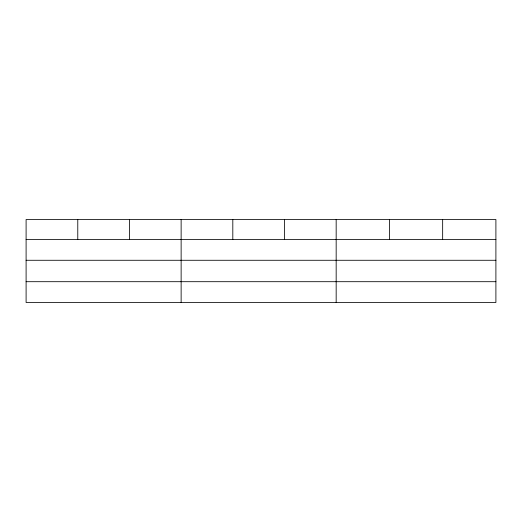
<?xml version="1.0" encoding="UTF-8"?>
<svg xmlns="http://www.w3.org/2000/svg" width="522" height="522" viewBox="0 0 522 522"><rect width="100%" height="100%" fill="white"/><g stroke="black" fill="none" stroke-linecap="round" stroke-linejoin="round"><path stroke-width="0.78" d="M495.9 260.276L495.9 219.514L26.1 219.514L26.1 302.486L495.9 302.486L495.9 260.276L26.1 260.276M26.1 239.487L495.9 239.487M26.1 281.697L495.9 281.697M442.656 219.514L442.656 239.487M389.412 219.514L389.412 239.487M336.168 219.514L336.168 302.486M284.49 219.514L284.49 239.487M232.812 219.514L232.812 239.487M181.134 219.514L181.134 302.486M129.456 219.514L129.456 239.487M77.778 219.514L77.778 239.487"/></g></svg>
